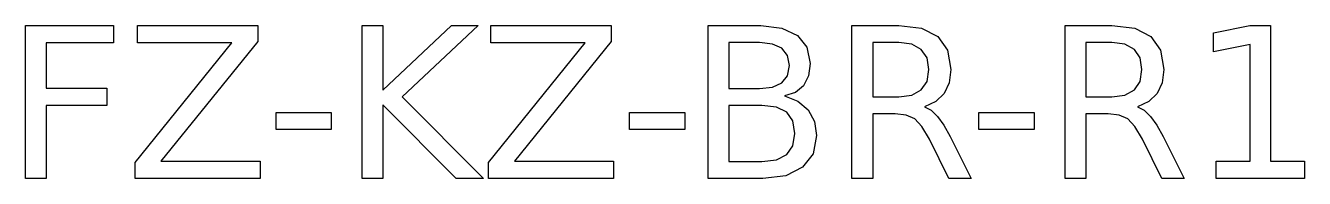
# Model space of a CAD drawing. Header units: millimetres. Extents: x -6.3 to 6.3, y -0.8 to 0.8.
import ezdxf

# ---------------------------------------------------------------- set-up
doc = ezdxf.new("R2010")
doc.units = ezdxf.units.MM
doc.layers.add('LASER_MARK', color=7, linetype='Continuous')

msp = doc.modelspace()

# ---------------------------------------------------------------- linework, layer by layer
at = {"layer": 'LASER_MARK'}
for points in [[(-5.471, 0.137), (-5.471, -0.034), (-6.066, -0.034), (-6.066, -0.75), (-6.269, -0.75), (-6.269, 0.75), (-5.407, 0.75), (-5.407, 0.579), (-6.066, 0.579), (-6.066, 0.137), (-5.471, 0.137)], [(-3.97, -0.579), (-3.97, -0.75), (-5.195, -0.75), (-5.195, -0.595), (-4.246, 0.579), (-5.172, 0.579), (-5.172, 0.75), (-3.993, 0.75), (-3.993, 0.595), (-4.942, -0.579), (-3.97, -0.579)], [(-1.832, 0.75), (-2.577, 0.051), (-1.779, -0.75), (-2.047, -0.75), (-2.767, -0.028), (-2.767, -0.75), (-2.97, -0.75), (-2.97, 0.75), (-2.767, 0.75), (-2.767, 0.116), (-2.094, 0.75), (-1.832, 0.75)], [(-0.505, -0.579), (-0.505, -0.75), (-1.73, -0.75), (-1.73, -0.595), (-0.782, 0.579), (-1.707, 0.579), (-1.707, 0.75), (-0.529, 0.75), (-0.529, 0.595), (-1.477, -0.579), (-0.505, -0.579)], [(1.298, 0.654), (1.392, 0.537), (1.423, 0.379), (1.407, 0.256), (1.359, 0.16), (1.28, 0.094), (1.17, 0.059), (1.303, 0.009), (1.403, -0.076), (1.465, -0.19), (1.486, -0.33), (1.452, -0.508), (1.349, -0.641), (1.184, -0.723), (0.96, -0.75), (0.422, -0.75), (0.422, 0.75), (0.94, 0.75), (1.146, 0.726), (1.298, 0.654)], [(2.672, -0.141), (2.734, -0.227), (2.796, -0.34), (3.002, -0.75), (2.784, -0.75), (2.592, -0.365), (2.519, -0.24), (2.448, -0.165), (2.365, -0.128), (2.257, -0.116), (2.036, -0.116), (2.036, -0.75), (1.833, -0.75), (1.833, 0.75), (2.291, 0.75), (2.516, 0.723), (2.675, 0.642), (2.77, 0.508), (2.802, 0.318), (2.785, 0.188), (2.736, 0.083), (2.655, 0.004), (2.545, -0.047), (2.609, -0.081), (2.672, -0.141)], [(4.698, -0.081), (4.76, -0.141), (4.822, -0.227), (4.884, -0.34), (5.091, -0.75), (4.872, -0.75), (4.681, -0.365), (4.607, -0.24), (4.536, -0.165), (4.454, -0.128), (4.346, -0.116), (4.125, -0.116), (4.125, -0.75), (3.922, -0.75), (3.922, 0.75), (4.38, 0.75), (4.605, 0.723), (4.764, 0.642), (4.859, 0.508), (4.891, 0.318), (4.874, 0.188), (4.825, 0.083), (4.744, 0.004), (4.633, -0.047), (4.698, -0.081)], [(5.405, -0.579), (5.736, -0.579), (5.736, 0.565), (5.376, 0.493), (5.376, 0.678), (5.734, 0.75), (5.937, 0.75), (5.937, -0.579), (6.269, -0.579), (6.269, -0.75), (5.405, -0.75), (5.405, -0.579)], [(0.925, 0.131), (1.055, 0.145), (1.146, 0.187), (1.201, 0.257), (1.219, 0.357), (1.201, 0.456), (1.146, 0.527), (1.055, 0.569), (0.925, 0.583), (0.625, 0.583), (0.625, 0.131), (0.925, 0.131)], [(2.291, 0.051), (2.42, 0.068), (2.513, 0.119), (2.569, 0.202), (2.588, 0.318), (2.569, 0.433), (2.513, 0.516), (2.42, 0.566), (2.291, 0.583), (2.036, 0.583), (2.036, 0.051), (2.291, 0.051)], [(4.125, 0.051), (4.38, 0.051), (4.509, 0.068), (4.602, 0.119), (4.658, 0.202), (4.676, 0.318), (4.658, 0.433), (4.602, 0.516), (4.509, 0.566), (4.38, 0.583), (4.125, 0.583), (4.125, 0.051)], [(-3.813, -0.104), (-3.272, -0.104), (-3.272, -0.269), (-3.813, -0.269), (-3.813, -0.104)], [(-0.348, -0.104), (0.193, -0.104), (0.193, -0.269), (-0.348, -0.269), (-0.348, -0.104)], [(0.95, -0.583), (1.093, -0.566), (1.193, -0.515), (1.252, -0.43), (1.272, -0.308), (1.252, -0.186), (1.193, -0.101), (1.093, -0.05), (0.95, -0.034), (0.625, -0.034), (0.625, -0.583), (0.95, -0.583)], [(3.62, -0.104), (3.62, -0.269), (3.078, -0.269), (3.078, -0.104), (3.62, -0.104)]]:
    msp.add_lwpolyline(points, close=True, dxfattribs=at)

doc.saveas('drawing.dxf')
